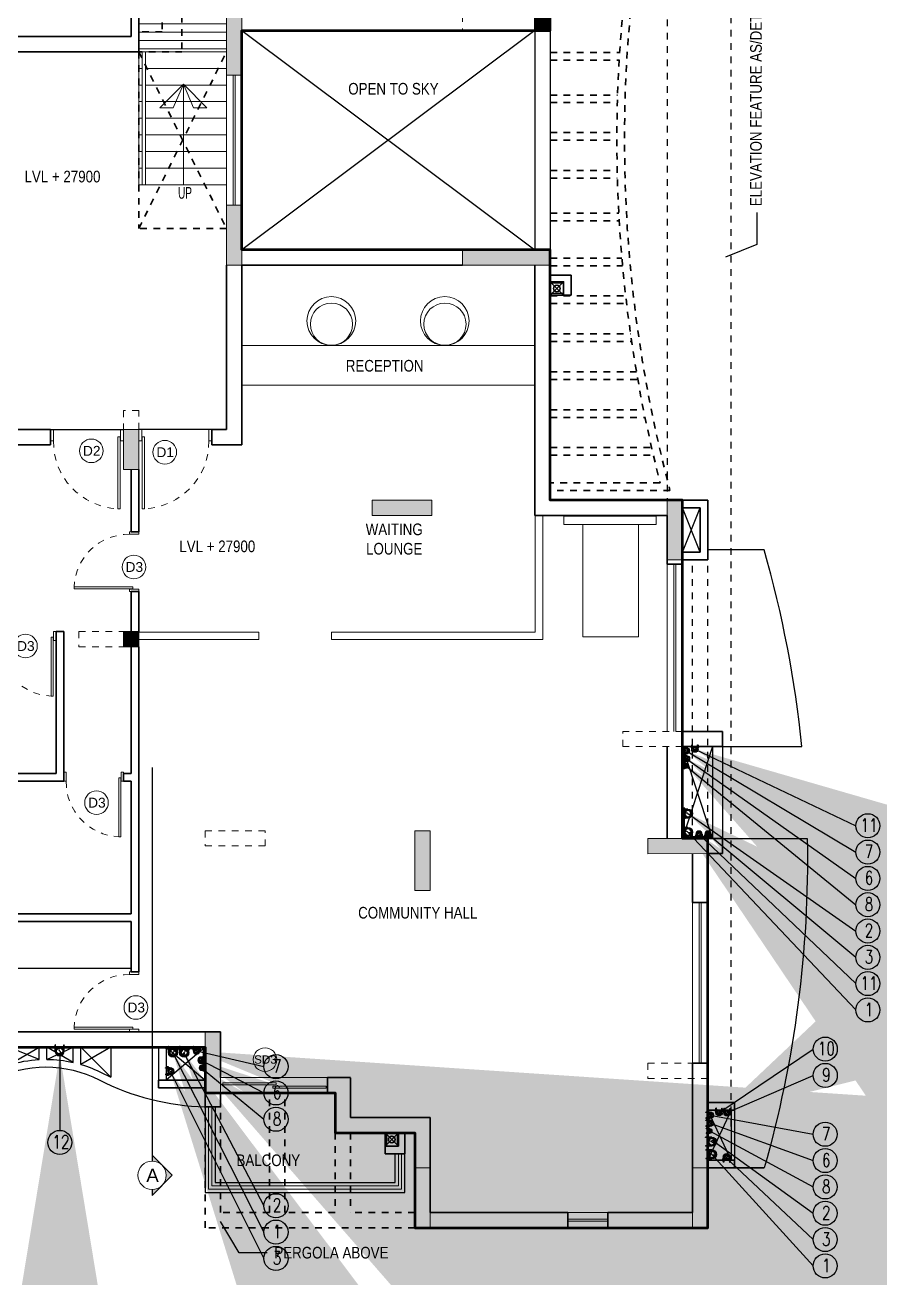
# Model space of a CAD drawing. Header units: inches. Extents: x 0 to 429, y 0 to 146.
# Drawn here: x 303.69 to 316.55, y 99.22 to 118.07 of the extents above; entities that cross this region are included whole.
import ezdxf
from ezdxf.enums import TextEntityAlignment as Align

# ---------------------------------------------------------------- set-up
doc = ezdxf.new("R2010")
doc.units = ezdxf.units.IN
doc.header["$MEASUREMENT"] = 0
doc.linetypes.add('Xr-4BHK-A-B-Tenth Floor-Sub$0$HIDDEN', pattern=[0.375, 0.25, -0.125])
for name, color, linetype, lineweight in [('FLOOR09', 7, 'Continuous', 50), ('XR-4BHK-A-B-TENTH SUB$0$COL', 1, 'Continuous', 0), ('XR-4BHK-A-B-TENTH SUB$0$COL BELOW', 3, 'Xr-4BHK-A-B-Tenth Floor-Sub$0$HIDDEN', 0), ('XR-4BHK-A-B-TENTH SUB$0$COL HATCH', 9, 'Continuous', 0), ('XR-4BHK-A-B-TENTH SUB$0$CUTOUT', 6, 'Continuous', 30), ('XR-4BHK-A-B-TENTH SUB$0$DOOR', 34, 'Continuous', 20), ('XR-4BHK-A-B-TENTH SUB$0$DOORS N WINS', 34, 'Continuous', 9), ('XR-4BHK-A-B-TENTH SUB$0$FURN', 15, 'Continuous', 18), ('XR-4BHK-A-B-TENTH SUB$0$FURNITURE', 15, 'Continuous', 18), ('XR-4BHK-A-B-TENTH SUB$0$HATCH', 8, 'Continuous', 9), ('XR-4BHK-A-B-TENTH SUB$0$PERGOLA ABOVE', 6, 'Xr-4BHK-A-B-Tenth Floor-Sub$0$HIDDEN', 30), ('XR-4BHK-A-B-TENTH SUB$0$PIPE', 30, 'Continuous', 30), ('XR-4BHK-A-B-TENTH SUB$0$RALING', 11, 'Continuous', 20), ('XR-4BHK-A-B-TENTH SUB$0$STEPS', 253, 'Continuous', 9), ('XR-4BHK-A-B-TENTH SUB$0$WALL', 7, 'Continuous', 30), ('XR-4BHK-A-B-TENTH SUB$0$WIN', 4, 'Continuous', 9), ('XR-4BHK-A-B-TENTH SUB$0$WINDOW', 4, 'Continuous', 15)]:
    doc.layers.add(name, color=color, linetype=linetype, lineweight=lineweight)
for name, color, linetype in [('XR-4BHK-A-B-TENTH SUB$0$BALCONY', 6, 'Continuous'), ('XR-4BHK-A-B-TENTH SUB$0$ELE', 4, 'Continuous'), ('XR-4BHK-A-B-TENTH SUB$0$LINE ABOVE', 20, 'Xr-4BHK-A-B-Tenth Floor-Sub$0$HIDDEN')]:
    doc.layers.add(name, color=color, linetype=linetype)
doc.styles.add('Xr-4BHK-A-B-Tenth Floor-Sub$0$$0$DIM', font='arial.ttf', dxfattribs={"height": 4})
doc.styles.add('Xr-4BHK-A-B-Tenth Floor-Sub$0$$1$Standard', font='arial.ttf')
doc.styles.add('Xr-4BHK-A-B-Tenth Floor-Sub$0$AUDIT_D_080506184754-0', font='romans.shx')
doc.styles.add('Xr-4BHK-A-B-Tenth Floor-Sub$0$Standard', font='ARIALN.TTF')
doc.dimstyles.new('Xr-4BHK-A-B-Tenth Floor-Sub$0$DIM 75', dxfattribs={"dimtxt": 75, "dimasz": 75, "dimexe": 0.18, "dimexo": 0.0625, "dimgap": 0.09, "dimtad": 0, "dimtih": 1, "dimtoh": 1, "dimdec": 0, "dimzin": 0, "dimdsep": 46, "dimtxsty": 'Xr-4BHK-A-B-Tenth Floor-Sub$0$Standard', "dimcen": 0.09, "dimclrd": 256, "dimclre": 256, "dimclrt": 256, "dimadec": 0, "dimazin": 0, "dimtfac": 1, "dimtdec": 0, "dimtofl": 0, "dimtmove": 0, "dimatfit": 3, "dimfxl": 1, "dimtolj": 1, "dimtzin": 0, "dimarcsym": 0})

# ---------------------------------------------------------------- blocks, each defined once
blk = doc.blocks.new('Xr-4BHK-A-B-Tenth Floor-Sub$0$unit 4')
at = {"layer": 'XR-4BHK-A-B-TENTH SUB$0$COL HATCH'}
blk.add_hatch(color=256, dxfattribs=at).paths.add_polyline_path([(143927, 14862), (143927, 15092), (144157, 15092), (144157, 14862)])
at = {"layer": 'XR-4BHK-A-B-TENTH SUB$0$HATCH'}
h = blk.add_hatch(dxfattribs=at)
h.set_pattern_fill('LINE', color=256, scale=1000, angle=90, style=0)
h.set_pattern_definition([(90, (108785.05, -212039.43), (-125, -3e-14), [])])
h.paths.add_polyline_path([(136524, 5337), (136524, 9902), (143927, 9902), (143927, 10222), (144477, 10222), (144477, 9002), (144477, 8902), (143682, 8902), (141449, 8902), (138186, 8902), (138187, 4737), (136951, 4737), (136951, 5337)])
at = {"layer": 'XR-4BHK-A-B-TENTH SUB$0$COL'}
blk.add_lwpolyline([(143927, 14862), (143927, 15092), (144157, 15092), (144157, 14862)], close=True, dxfattribs=at)
at = {"layer": 'XR-4BHK-A-B-TENTH SUB$0$COL BELOW'}
blk.add_lwpolyline([(144157, 13772), (144157, 15092), (143927, 15092), (143927, 13772)], close=True, dxfattribs=at)
at = {"layer": 'XR-4BHK-A-B-TENTH SUB$0$DOORS N WINS'}
blk.add_lwpolyline([(146477, 9573), (144966, 9573), (145320, 9926), (145320, 9726), (144966, 9573), (145320, 9219), (145320, 9419), (144966, 9573)], dxfattribs=at)
at = {"layer": 'XR-4BHK-A-B-TENTH SUB$0$ELE'}
blk.add_line((144157, 10452), (144157, 15092), dxfattribs=at)
at = {"layer": 'XR-4BHK-A-B-TENTH SUB$0$HATCH'}
blk.add_lwpolyline([(136524, 5337), (136524, 9902), (143927, 9902), (143927, 10222), (144477, 10222), (144477, 9002), (144477, 8902), (143682, 8902), (141449, 8902), (141449, 8902), (138186, 8902), (138187, 4737), (136951, 4737), (136951, 5337), (136524, 5337)], dxfattribs=at)
at = {"layer": 'XR-4BHK-A-B-TENTH SUB$0$PERGOLA ABOVE', "linetype": 'Xr-4BHK-A-B-Tenth Floor-Sub$0$HIDDEN'}
for p, q in [((147136, 8902), (144477, 10222)), ((144477, 8902), (147136, 10222)), ((147136, 10222), (147136, 8902)), ((137537, 9552), (144477, 9552)), ((144477, 9552), (144477, 8902)), ((137837, 9252), (144177, 9252)), ((144177, 9252), (144177, 8902)), ((144477, 8902), (147136, 8902))]:
    blk.add_line(p, q, dxfattribs=at)
at = {"layer": 'XR-4BHK-A-B-TENTH SUB$0$STEPS'}
for p, q in [((144477, 8902), (144477, 10222)), ((144727, 9002), (144727, 10222)), ((144977, 9002), (144977, 10222)), ((145227, 9002), (145227, 10222)), ((145477, 9002), (145477, 10222)), ((145727, 9002), (145727, 10222)), ((145977, 9002), (145977, 10222)), ((146227, 9002), (146227, 10222)), ((146477, 8902), (146477, 10222)), ((144477, 9002), (146477, 9002)), ((144477, 8952), (146477, 8952)), ((144477, 8902), (146477, 8902)), ((144727, 8902), (144727, 8952)), ((144977, 8902), (144977, 8952)), ((145227, 8902), (145227, 8952)), ((145477, 8902), (145477, 8952)), ((145727, 8902), (145727, 8952)), ((145977, 8902), (145977, 8952)), ((146227, 8902), (146227, 8952))]:
    blk.add_line(p, q, dxfattribs=at)
at = {"layer": 'XR-4BHK-A-B-TENTH SUB$0$WALL'}
for p, q in [((140392, 15092), (144157, 15092)), ((140162, 14862), (144157, 14862)), ((142491, 8902), (144477, 8902)), ((144477, 6057), (144477, 8902)), ((142491, 8787), (144247, 8787)), ((144247, 6057), (144247, 8787))]:
    blk.add_line(p, q, dxfattribs=at)
blk = doc.blocks.new('Xr-4BHK-A-B-Tenth Floor-Sub$0$core typ')
at = {"layer": 'XR-4BHK-A-B-TENTH SUB$0$COL HATCH'}
h = blk.add_hatch(color=256, dxfattribs=at)
h.dxf.hatch_style = 1
h.paths.add_polyline_path([(6780, 9030), (7010, 9030), (7010, 8130), (6780, 8130)])
h = blk.add_hatch(color=256, dxfattribs=at)
h.dxf.hatch_style = 1
h.paths.add_polyline_path([(6780, 6170), (7010, 6170), (7010, 5270), (6780, 5270)])
h = blk.add_hatch(color=256, dxfattribs=at)
h.dxf.hatch_style = 1
h.paths.add_polyline_path([(10330, 5270), (11650, 5270), (11650, 5500), (10330, 5500)])
at = {"layer": 'XR-4BHK-A-B-TENTH SUB$0$COL'}
for points in [[(6780, 9030), (7010, 9030), (7010, 8130), (6780, 8130)], [(6780, 6170), (7010, 6170), (7010, 5270), (6780, 5270)], [(10330, 5270), (11650, 5270), (11650, 5500), (10330, 5500)]]:
    blk.add_lwpolyline(points, close=True, dxfattribs=at)
at = {"layer": 'XR-4BHK-A-B-TENTH SUB$0$ELE'}
for p, q in [((11420, 8800), (7010, 5500)), ((7010, 8800), (11420, 5500)), ((11420, 8800), (11420, 5500)), ((11650, 8800), (11650, 5500))]:
    blk.add_line(p, q, dxfattribs=at)
at = {"layer": 'XR-4BHK-A-B-TENTH SUB$0$LINE ABOVE'}
for p, q in [((14370, -7689), (14370, 21932)), ((13410, 12565), (13410, 1735))]:
    blk.add_line(p, q, dxfattribs=at)
at = {"layer": 'XR-4BHK-A-B-TENTH SUB$0$PERGOLA ABOVE', "linetype": 'Xr-4BHK-A-B-Tenth Floor-Sub$0$HIDDEN'}
for p, q in [((11652, 8470), (12693, 8470)), ((11652, 8355), (12686, 8355)), ((11652, 7830), (12663, 7830)), ((11652, 7715), (12659, 7715)), ((11652, 7265), (12651, 7265)), ((11652, 7150), (12651, 7150)), ((11652, 6693), (12654, 6693)), ((11652, 6578), (12656, 6578)), ((11652, 6053), (12680, 6053)), ((11652, 5938), (12687, 5938)), ((11652, 5375), (12728, 5375)), ((11652, 5260), (12738, 5260)), ((11652, 4806), (12784, 4806)), ((11652, 4691), (12798, 4691)), ((11652, 4236), (12857, 4236)), ((11652, 4121), (12874, 4121)), ((11652, 3665), (12947, 3665)), ((11652, 3550), (12967, 3550)), ((11652, 3095), (13052, 3095)), ((11652, 2980), (13075, 2980)), ((11652, 2524), (13174, 2524)), ((11652, 2409), (13201, 2409)), ((13299, 1995), (11652, 1995)), ((13303, 1995), (11652, 1995)), ((13452, 1880), (11652, 1880)), ((13452, 1880), (11652, 1880))]:
    blk.add_line(p, q, dxfattribs=at)
for radius, start, end in [(20722, 165.5942, 194.4058), (20607, 165.1815, 194.8185)]:
    blk.add_arc((33373, 7150), radius, start, end, dxfattribs=at)
at = {"layer": 'XR-4BHK-A-B-TENTH SUB$0$WIN'}
for p, q in [((6880, 6170), (6880, 8130)), ((6910, 6170), (6910, 8130))]:
    blk.add_line(p, q, dxfattribs=at)
at = {"layer": 'XR-4BHK-A-B-TENTH SUB$0$WINDOW'}
for p, q in [((6780, 6170), (6780, 8130)), ((7010, 6170), (7010, 8130))]:
    blk.add_line(p, q, dxfattribs=at)
blk = doc.blocks.new('Xr-4BHK-A-B-Tenth Floor-Sub$0$easychair')
at = {"layer": 'XR-4BHK-A-B-TENTH SUB$0$FURNITURE'}
for centre, radius in [((32448.17, -8113.37), 15), ((32447.48, -8111.5), 13)]:
    blk.add_circle(centre, radius, dxfattribs=at)
blk = doc.blocks.new('Xr-4BHK-A-B-Tenth Floor-Sub$0$A$C763C5ADF')
at = {"layer": 'XR-4BHK-A-B-TENTH SUB$0$FURN', "lineweight": 9}
for points in [[(1690, 1390), (1816, 1390), (1816, 0), (1690, 0)], [(1690, 1125), (0, 1125), (0, 286), (1690, 286)]]:
    blk.add_lwpolyline(points, close=True, dxfattribs=at)
blk = doc.blocks.new('Xr-4BHK-A-B-Tenth Floor-Sub$0$d-750')
at = {"layer": 'XR-4BHK-A-B-TENTH SUB$0$DOOR'}
for p, q in [((0, 719), (0, 750)), ((0, 750), (115, 750)), ((115, 719), (0, 719)), ((115, 750), (115, 719)), ((0, 0), (0, 31)), ((0, 31), (115, 31)), ((115, 31), (115, 0)), ((115, 0), (0, 0))]:
    blk.add_line(p, q, dxfattribs=at)
blk.add_lwpolyline([(74, 34), (811, 34), (811, 59), (74, 59)], close=True, dxfattribs=at)
at = {"layer": 'XR-4BHK-A-B-TENTH SUB$0$DOOR', "color": 8, "linetype": 'Xr-4BHK-A-B-Tenth Floor-Sub$0$HIDDEN', "extrusion": (0, 0, -1)}
blk.add_ellipse((125, 31), major_axis=(218, 652), ratio=0.99874, start_param=-0.33813, end_param=1.207251, dxfattribs=at)
blk = doc.blocks.new('Xr-4BHK-A-B-Tenth Floor-Sub$0$RWP')
at = {"layer": 'XR-4BHK-A-B-TENTH SUB$0$CUTOUT'}
for p, q in [((0, 200), (200, 0)), ((200, 200), (0, 0))]:
    blk.add_line(p, q, dxfattribs=at)
blk.add_lwpolyline([(0, 0), (200, 0), (200, 200), (0, 200)], close=True, dxfattribs=at)
at = {"layer": 'XR-4BHK-A-B-TENTH SUB$0$ELE'}
for p, q in [((0, 200), (0, 0)), ((25, 200), (25, 0))]:
    blk.add_line(p, q, dxfattribs=at)
at = {"layer": 'XR-4BHK-A-B-TENTH SUB$0$PIPE'}
blk.add_circle((100, 100), 50, dxfattribs=at)
at = {"layer": 'XR-4BHK-A-B-TENTH SUB$0$WALL'}
for p, q in [((0, 315), (300, 315)), ((0, 200), (0, 315)), ((0, 200), (185, 200)), ((185, 0), (185, 200)), ((300, 0), (300, 315))]:
    blk.add_line(p, q, dxfattribs=at)
blk = doc.blocks.new('Xr-4BHK-A-B-Tenth Floor-Sub$0$unit 3')
at = {"layer": 'XR-4BHK-A-B-TENTH SUB$0$COL HATCH'}
for points in [[(-6420, -2705), (-6190, -2705), (-6190, -3305), (-6420, -3305)], [(-2680, -3765), (-1780, -3765), (-1780, -3995), (-2680, -3995)], [(-6420, -5971), (-6190, -5971), (-6190, -5741), (-6420, -5741)], [(-2035, -8740), (-1805, -8740), (-1805, -9641), (-2035, -9641)], [(1469, -8856), (2370, -8855), (2370, -9085), (1469, -9086)]]:
    blk.add_hatch(color=256, dxfattribs=at).paths.add_polyline_path(points)
h = blk.add_hatch(color=256, dxfattribs=at)
h.dxf.hatch_style = 1
h.paths.add_polyline_path([(1760, -3765), (1990, -3765), (1990, -4665), (1760, -4665)])
h = blk.add_hatch(color=256, dxfattribs=at)
h.dxf.hatch_style = 1
h.paths.add_polyline_path([(-5190, -12684), (-4960, -12684), (-4960, -11765), (-5190, -11765)])
h = blk.add_hatch(color=256, dxfattribs=at)
h.dxf.hatch_style = 1
h.paths.add_polyline_path([(-1805, -14715), (-2035, -14715), (-2035, -13815), (-1805, -13815)])
h = blk.add_hatch(color=256, dxfattribs=at)
h.dxf.hatch_style = 1
h.paths.add_polyline_path([(2140, -14715), (2370, -14715), (2370, -13815), (2140, -13815)])
at = {"layer": 'XR-4BHK-A-B-TENTH SUB$0$BALCONY'}
blk.add_line((2770, -13812), (3219, -13812), dxfattribs=at)
for points in [[(2590, -7475), (3785, -7475, 0.044618), (3219, -4515), (2370, -4515)], [(2590, -8855), (3867, -8855, -0.074265), (3219, -13812), (2770, -13812)]]:
    blk.add_lwpolyline(points, format="xyb", dxfattribs=at)
for points in [[(-5190, -12895), (-5190, -14185), (-2185, -14185), (-2185, -13600)], [(-5040, -12895), (-5040, -14035), (-2335, -14035), (-2335, -13600)]]:
    blk.add_lwpolyline(points, dxfattribs=at)
at = {"layer": 'XR-4BHK-A-B-TENTH SUB$0$COL'}
for points in [[(-6420, -2705), (-6190, -2705), (-6190, -3305), (-6420, -3305)], [(-2680, -3765), (-1780, -3765), (-1780, -3995), (-2680, -3995)], [(1760, -3765), (1990, -3765), (1990, -4665), (1760, -4665)], [(-6420, -5971), (-6190, -5971), (-6190, -5741), (-6420, -5741)], [(-2035, -8740), (-1805, -8740), (-1805, -9641), (-2035, -9641)], [(1469, -8856), (2370, -8855), (2370, -9085), (1469, -9086)], [(-5190, -12684), (-4960, -12684), (-4960, -11765), (-5190, -11765)], [(-1805, -14715), (-2035, -14715), (-2035, -13815), (-1805, -13815)], [(2140, -14715), (2370, -14715), (2370, -13815), (2140, -13815)]]:
    blk.add_lwpolyline(points, close=True, dxfattribs=at)
at = {"layer": 'XR-4BHK-A-B-TENTH SUB$0$COL BELOW'}
for points in [[(-6190, -2415), (-6420, -2415), (-6420, -2705), (-6190, -2705)], [(-7091, -5971), (-6190, -5971), (-6190, -5741), (-7091, -5741)], [(1090, -7245), (1990, -7246), (1990, -7475), (1090, -7475)], [(-5190, -8970), (-4290, -8970), (-4290, -8740), (-5190, -8740)], [(1469, -12470), (2370, -12470), (2370, -12240), (1469, -12240)]]:
    blk.add_lwpolyline(points, close=True, dxfattribs=at)
at = {"layer": 'XR-4BHK-A-B-TENTH SUB$0$DOOR'}
for points in [[(-4121, -12534), (-4926, -12534), (-4926, -12564), (-4121, -12564)], [(-4174, -12584), (-3369, -12584), (-3369, -12615), (-4174, -12615)]]:
    blk.add_lwpolyline(points, close=True, dxfattribs=at)
at = {"layer": 'XR-4BHK-A-B-TENTH SUB$0$ELE'}
for p, q in [((-7520, -2705), (-6420, -2705)), ((-5090, -2705), (-6190, -2705)), ((1990, -4550), (2255, -3880)), ((2255, -4550), (1990, -3880)), ((2440, -7475), (1990, -8855)), ((2440, -8850), (1990, -7475)), ((2440, -7475), (2440, -8855)), ((2590, -7475), (2590, -8855)), ((-7689, -12183), (-8143, -11995)), ((-8143, -12265), (-7689, -11995)), ((-7689, -12183), (-7689, -11995)), ((-7574, -12180), (-7574, -11995)), ((-7177, -12226), (-7574, -11995)), ((-7574, -12180), (-7177, -11995)), ((-7177, -12226), (-7177, -11995)), ((-7062, -12256), (-7062, -11995)), ((-7062, -11995), (-6608, -12450)), ((-6608, -11995), (-7062, -12256)), ((-6608, -11995), (-6608, -12450)), ((-5893, -11995), (-5893, -12495)), ((-5778, -11995), (-5778, -12495)), ((-5778, -11995), (-5190, -12495)), ((-5190, -11995), (-5778, -12495)), ((2720, -12947), (2370, -13697)), ((2720, -13697), (2370, -12947)), ((2720, -12947), (2720, -13697)), ((2770, -12947), (2770, -13697))]:
    blk.add_line(p, q, dxfattribs=at)
at = {"layer": 'XR-4BHK-A-B-TENTH SUB$0$ELE', "ltscale": 0.5}
blk.add_line((-9153, -10810), (-6305, -10810), dxfattribs=at)
at = {"layer": 'XR-4BHK-A-B-TENTH SUB$0$ELE'}
for points in [[(-8143, -12265, -0.06273), (-7689, -12183, -0.06273)], [(-7574, -12180, -0.054211), (-7177, -12226)], [(-9985, -12610), (-9985, -12895, 0.111051), (-8387, -12490, -0.244497), (-6788, -12490, 0.111051), (-5190, -12895, -74.791831)], [(-7062, -12256, -0.047733), (-6736, -12388, 0.009749), (-6608, -12450)]]:
    blk.add_lwpolyline(points, format="xyb", dxfattribs=at)
at = {"layer": 'XR-4BHK-A-B-TENTH SUB$0$FURNITURE'}
for p, q in [((-4638, -1438), (-228, -1438)), ((-4638, -2038), (-228, -2038)), ((-228, -4005), (-228, -5750)), ((-113, -4005), (-113, -5865)), ((-6190, -5750), (-4385, -5750)), ((-4385, -5865), (-4385, -5750)), ((-3292, -5750), (-228, -5750)), ((-3292, -5865), (-3292, -5750)), ((-6190, -5865), (-4385, -5865)), ((-3292, -5865), (-113, -5865))]:
    blk.add_line(p, q, dxfattribs=at)
at = {"layer": 'XR-4BHK-A-B-TENTH SUB$0$LINE ABOVE'}
for p, q in [((2140, -8855), (2140, -4665)), ((2370, -8855), (2370, -4665))]:
    blk.add_line(p, q, dxfattribs=at)
at = {"layer": 'XR-4BHK-A-B-TENTH SUB$0$PERGOLA ABOVE'}
for p, q in [((-4222, -14485), (-4222, -12685)), ((-3992, -14485), (-3992, -12685)), ((-3235, -13285), (-3235, -14485)), ((-3005, -13285), (-3005, -14485))]:
    blk.add_line(p, q, dxfattribs=at)
for points in [[(-2035, -14715), (-5190, -14715), (-5190, -12685)], [(-4222, -14485), (-4960, -14485), (-4960, -12895)], [(-3235, -14485), (-3992, -14485)], [(-2035, -14485), (-3005, -14485)]]:
    blk.add_lwpolyline(points, dxfattribs=at)
at = {"layer": 'XR-4BHK-A-B-TENTH SUB$0$RALING'}
for points in [[(-5140, -12895), (-5140, -14135), (-2235, -14135), (-2235, -13600)], [(-5090, -12895), (-5090, -14085), (-2285, -14085), (-2285, -13600)]]:
    blk.add_lwpolyline(points, dxfattribs=at)
at = {"layer": 'XR-4BHK-A-B-TENTH SUB$0$WALL'}
for p, q in [((-4640, 0), (-1320, 0)), ((0, -3765), (0, 0)), ((-4870, -2705), (-4870, -230)), ((-4640, -230), (-1320, -230)), ((-4640, -2935), (-4640, -230)), ((-230, -3995), (-230, -230)), ((-8025, -2705), (-7520, -2705)), ((-7520, -2705), (-7520, -2935)), ((-5090, -2705), (-4870, -2705)), ((-5090, -2705), (-5090, -2935)), ((-9755, -2935), (-7520, -2935)), ((-5090, -2935), (-4640, -2935)), ((-6305, -3305), (-6305, -4241)), ((-6190, -3305), (-6190, -4241)), ((0, -3765), (1990, -3765)), ((1990, -3765), (2370, -3765)), ((2370, -4665), (2370, -3765)), ((1990, -3880), (2255, -3880)), ((2255, -4550), (2255, -3880)), ((-230, -3995), (1760, -3995)), ((1760, -4730), (1760, -3995)), ((-6190, -4241), (-6305, -4241)), ((1990, -4730), (1990, -4325)), ((1990, -4550), (2255, -4550)), ((1990, -4665), (2370, -4665)), ((1760, -4730), (1990, -4730)), ((-6190, -5141), (-6305, -5141)), ((-6305, -5141), (-6305, -5741)), ((-6190, -5141), (-6190, -5741)), ((-7435, -7880), (-7435, -5741)), ((-7435, -5741), (-7320, -5741)), ((-7320, -7995), (-7320, -5741)), ((-6305, -5971), (-6305, -7880)), ((-6190, -5971), (-6190, -10865)), ((2590, -7475), (2590, -7245)), ((1760, -7475), (1760, -8855)), ((1990, -7475), (1990, -8855)), ((-7435, -7880), (-9753, -7880)), ((-6420, -7880), (-6305, -7880)), ((-6420, -7995), (-6420, -7880)), ((-7320, -7995), (-9753, -7995)), ((-6420, -7995), (-6305, -7995)), ((-6305, -7995), (-6305, -9990)), ((2370, -8855), (2590, -8855)), ((2590, -8855), (2590, -9085)), ((2140, -9820), (2140, -9085)), ((2370, -9820), (2370, -9085)), ((2590, -9085), (2370, -9085)), ((-9985, -9990), (-6305, -9990)), ((2140, -9820), (2370, -9820)), ((-9755, -10105), (-6305, -10105)), ((-6305, -10105), (-6305, -10865)), ((-6305, -10220), (-6305, -10865)), ((-6190, -10865), (-6305, -10865)), ((-9755, -11765), (-5707, -11765)), ((-4960, -11765), (-8258, -11765)), ((-5075, -11765), (-6190, -11765)), ((-4960, -11765), (-4960, -12454)), ((-6420, -11995), (-9167, -11995)), ((-5893, -11995), (-6420, -11995)), ((-5190, -11995), (-5778, -11995)), ((-5190, -11995), (-5190, -12684)), ((2140, -14485), (2140, -12240)), ((2140, -12240), (2370, -12240)), ((2370, -12240), (2370, -12832)), ((-5893, -12495), (-5893, -12610)), ((-5190, -12495), (-5893, -12495)), ((-5190, -12610), (-5893, -12610)), ((-3350, -12455), (-3350, -12685)), ((-3350, -12455), (-3005, -12455)), ((-3005, -12460), (-3005, -13055)), ((-3350, -12685), (-3235, -12685)), ((-3235, -12685), (-3235, -13285)), ((2370, -12832), (2770, -12832)), ((2370, -12947), (2370, -13697)), ((2370, -12947), (2770, -12947)), ((2770, -12947), (2770, -12832)), ((-3005, -13055), (-1805, -13055)), ((-1805, -14485), (-1805, -13055)), ((-3235, -13285), (-2035, -13285)), ((-2035, -14715), (-2035, -13285)), ((2370, -13697), (2770, -13697)), ((2770, -13697), (2770, -13812)), ((2370, -13812), (2770, -13812)), ((-1805, -14485), (266, -14485)), ((266, -14715), (266, -14485)), ((866, -14485), (866, -14715)), ((866, -14485), (2140, -14485)), ((-1805, -14715), (266, -14715)), ((866, -14715), (2140, -14715))]:
    blk.add_line(p, q, dxfattribs=at)
for points in [[(2590, -7245), (1990, -7245)], [(2590, -7475), (1990, -7475)], [(-5190, -12684), (-5190, -12895), (-4960, -12895), (-4960, -12684)]]:
    blk.add_lwpolyline(points, dxfattribs=at)
at = {"layer": 'XR-4BHK-A-B-TENTH SUB$0$WIN'}
for p, q in [((1860, -4730), (1860, -7245)), ((1890, -7245), (1890, -4730)), ((2240, -9820), (2240, -12240)), ((2270, -12240), (2270, -9820)), ((266, -14585), (866, -14585)), ((866, -14615), (266, -14615))]:
    blk.add_line(p, q, dxfattribs=at)
at = {"layer": 'XR-4BHK-A-B-TENTH SUB$0$WINDOW'}
for p, q in [((1760, -4730), (1760, -7245)), ((1990, -4730), (1990, -7245)), ((2140, -9820), (2140, -12240)), ((2370, -12240), (2370, -9820)), ((-4960, -12455), (-3350, -12455)), ((-4960, -12685), (-3350, -12685)), ((266, -14485), (866, -14485)), ((866, -14715), (266, -14715))]:
    blk.add_line(p, q, dxfattribs=at)
at = {"layer": 'XR-4BHK-A-B-TENTH SUB$0$DOOR'}
for p, xscale, yscale, zscale, rotation in [((-6420, -2705), -1.466666666667152, 1.466666666667152, 1.466666666780956, 90.00000005201547), ((-6190, -2705), 1.466666666667152, 1.466666666667152, 1.466666666667152, 269.9999999477004), ((-6190, -5141), -1.199999994016252, 1.199999994016252, 1.199999994129973, 5.141538523658561e-08), ((-7435, -5741), -1.199999994015798, 1.199999994044902, 1.199999994129973, 90.00000005143164), ((-6420, -7857), -1.199999994015593, 1.199999994044706, 1.199999994129973, 90.0000000514303), ((-6190, -11765), -1.199649912501627, 1.199649912501627, 1.199649912594146, 5.203857039865287e-08)]:
    blk.add_blockref('Xr-4BHK-A-B-Tenth Floor-Sub$0$d-750', p, dxfattribs=dict(at, xscale=xscale, yscale=yscale, zscale=zscale, rotation=rotation))
at = {"layer": 'XR-4BHK-A-B-TENTH SUB$0$FURN', "ltscale": 0.5, "xscale": -1, "rotation": 270}
blk.add_blockref('Xr-4BHK-A-B-Tenth Floor-Sub$0$A$C763C5ADF', (205, -5821), dxfattribs=at)
at = {"layer": 'XR-4BHK-A-B-TENTH SUB$0$FURNITURE', "xscale": -24.43154105181837, "yscale": 24.43154104845558, "zscale": 24.4315410478471, "rotation": 202.4097395255226}
for p in [(-660616, -486544), (-658909, -486544)]:
    blk.add_blockref('Xr-4BHK-A-B-Tenth Floor-Sub$0$easychair', p, dxfattribs=at)
at = {"layer": 'XR-4BHK-A-B-TENTH SUB$0$WALL', "xscale": -1}
for p, rotation in [((0, -680), 270), ((-2485, -13285), 180)]:
    blk.add_blockref('Xr-4BHK-A-B-Tenth Floor-Sub$0$RWP', p, dxfattribs=dict(at, rotation=rotation))
blk = doc.blocks.new('Xr-4BHK-A-B-Tenth Floor-Sub$0$$0$DOOR NO')
at = {"lineweight": 0}
blk.add_circle((0, 0), 10, dxfattribs=at)
at = {"style": 'Xr-4BHK-A-B-Tenth Floor-Sub$0$$0$DIM'}
blk.add_attdef('X1', text='', height=9, dxfattribs=at).set_placement((0, 0), align=Align.MIDDLE_CENTER)
blk = doc.blocks.new('Xr-4BHK-A-B-Tenth Floor-Sub$0$CI50')
at = {"color": 1, "ltscale": 100}
for p, q in [((-53, 2), (-53, 13)), ((-48, 35), (-48, 13)), ((-48, 2), (-48, -2)), ((-40, 35), (-40, 13)), ((-40, 2), (-40, -2)), ((-35, 2), (-35, 13)), ((35, 2), (35, 13)), ((40, 35), (40, 13)), ((40, 2), (40, -2)), ((48, 35), (48, 13)), ((48, 2), (48, -2)), ((53, 2), (53, 13)), ((-53, -13), (-53, -2)), ((-48, -13), (-48, -31)), ((-48, -15), (-48, -31)), ((-40, -31), (-48, -31)), ((-40, -13), (-40, -31)), ((-40, -15), (-40, -31)), ((-35, -13), (-35, -2)), ((35, -13), (35, -2)), ((40, -13), (40, -31)), ((40, -15), (40, -31)), ((40, -31), (48, -31)), ((48, -13), (48, -31)), ((48, -15), (48, -31)), ((53, -13), (53, -2))]:
    blk.add_line(p, q, dxfattribs=at)
at = {"color": 1, "ltscale": 100, "elevation": 0}
for points in [[(-58, 2), (-31, 2), (-31, 13), (-58, 13)], [(58, 2), (31, 2), (31, 13), (58, 13)], [(-58, -13), (-31, -13), (-31, -2), (-58, -2)], [(58, -13), (31, -13), (31, -2), (58, -2)]]:
    blk.add_lwpolyline(points, close=True, dxfattribs=at)
at = {"ltscale": 100}
for radius in [35, 25]:
    blk.add_circle((0, 35), radius, dxfattribs=at)
at = {"color": 1, "ltscale": 100}
for radius, start in [(48.3, 0), (40.3, 360)]:
    blk.add_arc((0, 35), radius, start, 180, dxfattribs=at)
at = {"ltscale": 100}
for centre, start, end in [((7, 47), 119.0199, 240.9801), ((-7, 22), 299.0199, 60.9801)]:
    blk.add_arc(centre, 14.3, start, end, dxfattribs=at)
blk = doc.blocks.new('Xr-4BHK-A-B-Tenth Floor-Sub$0$CI100')
at = {"color": 1, "ltscale": 100}
for p, q in [((-79, 0), (-79, 11)), ((-74, 61), (-74, 11)), ((-66, 61), (-66, 11)), ((-61, 0), (-61, 11)), ((61, 0), (61, 11)), ((66, 61), (66, 11)), ((74, 61), (74, 11)), ((79, 0), (79, 11)), ((-79, -15), (-79, -4)), ((-74, 0), (-74, -4)), ((-74, -15), (-74, -37)), ((-74, -17), (-74, -37)), ((-66, -37), (-74, -37)), ((-66, 0), (-66, -4)), ((-66, -15), (-66, -37)), ((-66, -17), (-66, -37)), ((-61, -15), (-61, -4)), ((61, -15), (61, -4)), ((66, 0), (66, -4)), ((66, -15), (66, -37)), ((66, -17), (66, -37)), ((66, -37), (74, -37)), ((74, 0), (74, -4)), ((74, -15), (74, -37)), ((74, -17), (74, -37)), ((79, -15), (79, -4))]:
    blk.add_line(p, q, dxfattribs=at)
for points in [[(-85, 0), (-55, 0), (-55, 11), (-85, 11)], [(85, 0), (55, 0), (55, 11), (85, 11)], [(-85, -15), (-55, -15), (-55, -4), (-85, -4)], [(85, -15), (55, -15), (55, -4), (85, -4)]]:
    blk.add_lwpolyline(points, close=True, dxfattribs=at)
at = {"ltscale": 100}
for radius in [60.7, 50]:
    blk.add_circle((0, 61), radius, dxfattribs=at)
at = {"color": 1, "ltscale": 100}
for radius in [74, 66]:
    blk.add_arc((0, 61), radius, 0, 180, dxfattribs=at)
at = {"ltscale": 100}
for centre, start, end in [((14, 86), 119.0199, 240.9801), ((-14, 36), 299.0199, 60.9801)]:
    blk.add_arc(centre, 28.6, start, end, dxfattribs=at)

msp = doc.modelspace()

# ---------------------------------------------------------------- hatches: boundary and pattern name
h = msp.add_hatch(color=256)
h.dxf.hatch_style = 1
h.paths.add_polyline_path([(305.901, 100.764), (305.75, 100.915, -0.414214), (305.75, 100.613)])
h.paths.add_polyline_path([(305.75, 100.613, -0.198912), (305.599, 100.551), (305.599, 100.462)])
h.paths.add_polyline_path([(305.75, 100.915), (305.599, 101.066), (305.599, 100.977, -0.198912)])

# ---------------------------------------------------------------- linework, layer by layer
for p, q in [((313.599, 106.884), (313.599, 107.214)), ((305.599, 106.9), (305.599, 100.977)), ((313.599, 105.834), (313.599, 106.284)), ((313.579, 105.834), (313.958, 105.834)), ((314.028, 105.855), (313.701, 105.855)), ((305.81, 102.673), (306.31, 102.673)), ((306.384, 102.694), (306.384, 102.329))]:
    msp.add_line(p, q)
for points in [[(314.697, 115.252), (314.697, 114.772), (314.228, 114.581)], [(305.599, 100.551), (305.599, 100.462), (305.901, 100.764), (305.599, 101.066), (305.599, 100.977)], [(307.33, 99.595), (306.909, 99.595), (306.629, 100.068)]]:
    msp.add_lwpolyline(points)
for points in [[(313.578, 106.884), (313.578, 107.214), (313.603, 107.214), (313.603, 106.884)], [(313.578, 105.834), (313.578, 106.284), (313.603, 106.284), (313.603, 105.834)], [(314.028, 105.834), (313.701, 105.834), (313.701, 105.859), (314.028, 105.859)], [(305.81, 102.694), (306.31, 102.694), (306.31, 102.669), (305.81, 102.669)], [(306.398, 102.694), (306.398, 102.329), (306.373, 102.329), (306.373, 102.694)]]:
    msp.add_lwpolyline(points, close=True)
for centre in [(316.368, 106.024), (316.368, 105.628), (316.368, 105.232), (316.368, 104.836), (316.368, 104.44), (316.368, 104.044), (316.368, 103.648), (316.368, 103.252), (315.727, 102.663), (307.463, 102.399), (315.727, 102.267), (307.463, 102.003), (307.463, 101.607), (304.211, 101.259), (315.725, 101.381), (315.725, 100.985), (315.725, 100.589), (307.463, 100.306), (315.725, 100.193), (307.463, 99.91), (315.725, 99.797), (307.463, 99.514), (315.725, 99.401)]:
    msp.add_circle(centre, 0.181)
at = {"layer": 'FLOOR09', "color": 181}
msp.add_lwpolyline([(301.604, 102.694), (306.399, 102.694), (306.399, 102.005), (308.354, 102.005), (308.354, 101.404), (309.554, 101.404), (309.554, 99.974), (313.959, 99.974), (313.959, 105.834), (313.579, 105.834), (313.579, 110.924), (311.589, 110.924), (311.589, 114.689), (306.949, 114.689), (306.949, 117.99), (311.589, 117.989), (311.589, 121.755)], dxfattribs=at)

# ---------------------------------------------------------------- block references
for name, p, xscale, yscale, zscale, rotation in [('Xr-4BHK-A-B-Tenth Floor-Sub$0$unit 4', (296.497, 262.146), 0.001, 0.001, 0.001, 270), ('Xr-4BHK-A-B-Tenth Floor-Sub$0$CI50', (313.601, 107.151), -0.001, 0.001, 0.001, 270), ('Xr-4BHK-A-B-Tenth Floor-Sub$0$CI50', (313.603, 107.031), -0.001, 0.001, 0.001, 270), ('Xr-4BHK-A-B-Tenth Floor-Sub$0$CI50', (313.766, 107.212), -0.001, 0.001, 0.001, 180), ('Xr-4BHK-A-B-Tenth Floor-Sub$0$CI50', (313.603, 106.926), -0.00075, 0.00075, 0.00075, 270), ('Xr-4BHK-A-B-Tenth Floor-Sub$0$CI100', (313.603, 106.206), -0.0009405000000115251, 0.0009404999999969733, 0.0009405, 270), ('Xr-4BHK-A-B-Tenth Floor-Sub$0$CI100', (313.603, 105.929), -0.0009405000000115251, 0.0009404999999969733, 0.0009405, 270), ('Xr-4BHK-A-B-Tenth Floor-Sub$0$CI100', (304.209, 102.69), 0.000940500000026077, 0.000940500000026077, 0.000940500000026077, 180), ('Xr-4BHK-A-B-Tenth Floor-Sub$0$CI100', (305.914, 102.667), -0.000940500000026077, 0.0009404999999969733, 0.0009405, 180), ('Xr-4BHK-A-B-Tenth Floor-Sub$0$CI100', (306.083, 102.667), -0.000940500000026077, 0.0009404999999969733, 0.0009405, 180), ('Xr-4BHK-A-B-Tenth Floor-Sub$0$CI50', (306.268, 102.671), 0.001, 0.001, 0.001, 180), ('Xr-4BHK-A-B-Tenth Floor-Sub$0$CI50', (306.372, 102.496), 0.001, 0.001, 0.001, 90), ('Xr-4BHK-A-B-Tenth Floor-Sub$0$CI50', (305.833, 102.33), -0.001099999999976717, 0.001100000000005821, 0.0011, 270), ('Xr-4BHK-A-B-Tenth Floor-Sub$0$CI50', (306.371, 102.381), 0.00075, 0.00075, 0.00075, 90), ('Xr-4BHK-A-B-Tenth Floor-Sub$0$CI50', (313.96, 101.668), -0.001, 0.001, 0.001, 270), ('Xr-4BHK-A-B-Tenth Floor-Sub$0$CI50', (314.13, 101.741), -0.001, 0.001, 0.001, 180), ('Xr-4BHK-A-B-Tenth Floor-Sub$0$CI50', (314.251, 101.74), -0.001, 0.001, 0.001, 180), ('Xr-4BHK-A-B-Tenth Floor-Sub$0$CI50', (313.96, 101.547), -0.001, 0.001, 0.001, 270), ('Xr-4BHK-A-B-Tenth Floor-Sub$0$CI50', (313.96, 101.431), -0.00075, 0.00075, 0.00075, 270), ('Xr-4BHK-A-B-Tenth Floor-Sub$0$CI100', (313.962, 101.27), -0.0009405000000115251, 0.0009404999999969733, 0.0009405, 270), ('Xr-4BHK-A-B-Tenth Floor-Sub$0$CI100', (313.965, 101.079), -0.0009405000000115251, 0.0009404999999969733, 0.0009405, 270)]:
    msp.add_blockref(name, p, dxfattribs=dict(xscale=xscale, yscale=yscale, zscale=zscale, rotation=rotation))
for name, p, xscale, yscale, zscale in [('Xr-4BHK-A-B-Tenth Floor-Sub$0$core typ', (299.939, 109.189), 0.001, 0.001, 0.001), ('Xr-4BHK-A-B-Tenth Floor-Sub$0$unit 3', (311.589, 114.689), 0.001, 0.001, 0.001), ('Xr-4BHK-A-B-Tenth Floor-Sub$0$CI50', (313.827, 105.861), 0.001, 0.001, 0.001), ('Xr-4BHK-A-B-Tenth Floor-Sub$0$CI50', (313.963, 105.861), 0.001, 0.001, 0.001), ('Xr-4BHK-A-B-Tenth Floor-Sub$0$CI50', (314.243, 100.998), -0.001099999999976717, 0.001100000000005821, 0.0011)]:
    msp.add_blockref(name, p, dxfattribs=dict(xscale=xscale, yscale=yscale, zscale=zscale))
ref = msp.add_blockref('Xr-4BHK-A-B-Tenth Floor-Sub$0$$0$DOOR NO', (304.685, 111.665), dxfattribs=dict(xscale=0.01777999999999997, yscale=0.01777999999999997, zscale=0.01777999999999997))
ref.add_attrib('X1', 'D2', dxfattribs={"height": 0.1482, "style": 'Xr-4BHK-A-B-Tenth Floor-Sub$0$$1$Standard'}).set_placement((304.691, 111.665), align=Align.MIDDLE_CENTER)
ref = msp.add_blockref('Xr-4BHK-A-B-Tenth Floor-Sub$0$$0$DOOR NO', (305.79, 111.644), dxfattribs=dict(xscale=0.01778, yscale=0.01778, zscale=0.01778))
ref.add_attrib('X1', 'D1', dxfattribs={"height": 0.1482, "style": 'Xr-4BHK-A-B-Tenth Floor-Sub$0$$1$Standard'}).set_placement((305.796, 111.644), align=Align.MIDDLE_CENTER)
ref = msp.add_blockref('Xr-4BHK-A-B-Tenth Floor-Sub$0$$0$DOOR NO', (305.326, 109.917), dxfattribs=dict(xscale=0.01777999999999997, yscale=0.01777999999999997, zscale=0.01777999999999997))
ref.add_attrib('X1', 'D3', dxfattribs={"height": 0.1482, "style": 'Xr-4BHK-A-B-Tenth Floor-Sub$0$$1$Standard'}).set_placement((305.332, 109.917), align=Align.MIDDLE_CENTER)
ref = msp.add_blockref('Xr-4BHK-A-B-Tenth Floor-Sub$0$$0$DOOR NO', (303.694, 108.728), dxfattribs=dict(xscale=0.01777999999999997, yscale=0.01777999999999997, zscale=0.01777999999999997))
ref.add_attrib('X1', 'D3', dxfattribs={"height": 0.1482, "style": 'Xr-4BHK-A-B-Tenth Floor-Sub$0$$1$Standard'}).set_placement((303.7, 108.728), align=Align.MIDDLE_CENTER)
ref = msp.add_blockref('Xr-4BHK-A-B-Tenth Floor-Sub$0$$0$DOOR NO', (304.763, 106.371), dxfattribs=dict(xscale=0.01777999999999997, yscale=0.01777999999999997, zscale=0.01777999999999997))
ref.add_attrib('X1', 'D3', dxfattribs={"height": 0.1482, "style": 'Xr-4BHK-A-B-Tenth Floor-Sub$0$$1$Standard'}).set_placement((304.769, 106.371), align=Align.MIDDLE_CENTER)
ref = msp.add_blockref('Xr-4BHK-A-B-Tenth Floor-Sub$0$$0$DOOR NO', (305.355, 103.289), dxfattribs=dict(xscale=0.01777999999999997, yscale=0.01777999999999997, zscale=0.01777999999999997))
ref.add_attrib('X1', 'D3', dxfattribs={"height": 0.1482, "style": 'Xr-4BHK-A-B-Tenth Floor-Sub$0$$1$Standard'}).set_placement((305.361, 103.289), align=Align.MIDDLE_CENTER)
ref = msp.add_blockref('Xr-4BHK-A-B-Tenth Floor-Sub$0$$0$DOOR NO', (307.298, 102.504), dxfattribs=dict(xscale=-0.01777999999999997, yscale=0.01777999999999997, zscale=0.01778, rotation=180))
ref.add_attrib('X1', 'SD3', dxfattribs={"height": 0.125, "style": 'Xr-4BHK-A-B-Tenth Floor-Sub$0$$1$Standard'}).set_placement((307.304, 102.506), align=Align.MIDDLE_CENTER)
ref = msp.add_blockref('Xr-4BHK-A-B-Tenth Floor-Sub$0$$0$DOOR NO', (305.599, 100.764), dxfattribs=dict(xscale=0.02133599999999999, yscale=0.02133599999999999, zscale=0.02133599999999999))
ref.add_attrib('X1', 'A', dxfattribs={"height": 0.2, "style": 'Xr-4BHK-A-B-Tenth Floor-Sub$0$$1$Standard'}).set_placement((305.606, 100.764), align=Align.MIDDLE_CENTER)

# ---------------------------------------------------------------- texts
at = {"style": 'Xr-4BHK-A-B-Tenth Floor-Sub$0$Standard', "width": 0.75}
msp.add_text('UP', height=0.175, dxfattribs=at).set_placement((305.99, 115.459))
at = {"style": 'Xr-4BHK-A-B-Tenth Floor-Sub$0$AUDIT_D_080506184754-0', "width": 0.75}
for s, p in [('11', (316.385, 105.931)), ('7', (316.385, 105.535)), ('6', (316.385, 105.139)), ('8', (316.385, 104.743)), ('2', (316.385, 104.347)), ('3', (316.385, 103.951)), ('11', (316.385, 103.555)), ('1', (316.385, 103.159)), ('10', (315.744, 102.57)), ('7', (307.48, 102.306)), ('9', (315.744, 102.174)), ('6', (307.48, 101.91)), ('8', (307.48, 101.515)), ('7', (315.742, 101.288)), ('12', (304.228, 101.166)), ('6', (315.742, 100.892)), ('8', (315.742, 100.496)), ('2', (307.48, 100.214)), ('2', (315.742, 100.1)), ('1', (307.48, 99.818)), ('3', (315.742, 99.704)), ('3', (307.48, 99.422)), ('1', (315.742, 99.308))]:
    msp.add_text(s, height=0.2, dxfattribs=at).set_placement(p, align=Align.CENTER)
at = {"insert": (314.597, 115.346), "char_height": 0.175, "width": 4.45674, "attachment_point": 1, "rotation": 90, "style": 'Xr-4BHK-A-B-Tenth Floor-Sub$0$Standard'}
msp.add_mtext('ELEVATION FEATURE AS/DETAILS', dxfattribs=at)
at = {"char_height": 0.175, "attachment_point": 8, "style": 'Xr-4BHK-A-B-Tenth Floor-Sub$0$Standard'}
for s, insert, width in [('OPEN TO SKY', (309.23, 117.023), 1.56231), ('LVL + 27900', (304.251, 115.702), 2.45632), ('RECEPTION', (309.098, 112.855), 1.3838), ('WAITING LOUNGE', (309.242, 110.102), 1.3838), ('LVL + 27900', (306.58, 110.138), 2.45632), ('COMMUNITY HALL', (309.596, 104.625), 4.14753), ('BALCONY  ', (307.348, 100.9), 1.3838), ('PERGOLA ABOVE', (308.297, 99.51), 4.8689)]:
    msp.add_mtext(s, dxfattribs=dict(at, insert=insert, width=width))

# ---------------------------------------------------------------- leaders
for points in [[(313.636, 107.151), (316.187, 105.628)], [(313.766, 107.177), (316.187, 106.024)], [(313.629, 106.926), (316.187, 104.836)], [(313.638, 107.031), (316.187, 105.232)], [(313.658, 106.21), (316.187, 104.44)], [(313.66, 105.929), (316.187, 103.252)], [(313.827, 105.896), (316.187, 103.648)], [(313.963, 105.896), (316.187, 104.044)], [(304.211, 102.584), (304.211, 101.434)], [(305.91, 102.609), (307.281, 99.91)], [(306.079, 102.609), (307.281, 100.306)], [(306.268, 102.636), (307.281, 102.399)], [(314.125, 101.704), (315.545, 102.663)], [(306.337, 102.496), (307.281, 102.003)], [(306.345, 102.381), (307.281, 101.607)], [(305.872, 102.33), (307.281, 99.514)], [(314.254, 101.707), (315.545, 102.267)], [(313.995, 101.668), (315.544, 101.381)], [(313.986, 101.431), (315.544, 100.589)], [(313.995, 101.547), (315.544, 100.985)], [(314.019, 101.3), (315.544, 100.193)], [(314.022, 101.079), (315.544, 99.401)], [(314.226, 101.036), (315.544, 99.797)]]:
    msp.add_leader(points, dimstyle='Xr-4BHK-A-B-Tenth Floor-Sub$0$DIM 75')

doc.saveas('drawing.dxf')
